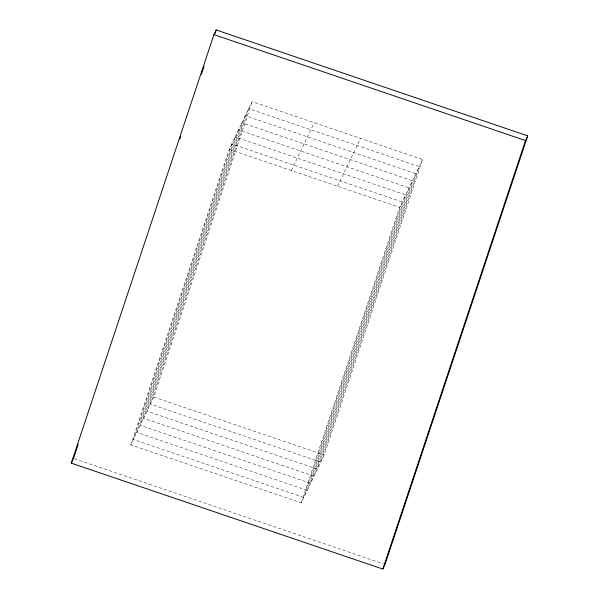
<?xml version="1.0" encoding="UTF-8"?>
<svg xmlns="http://www.w3.org/2000/svg" width="599" height="599" viewBox="0 0 599 599"><rect width="100%" height="100%" fill="white"/><g stroke="black" fill="none" stroke-linecap="round" stroke-linejoin="round"><path stroke-width="0.45" stroke-dasharray="3 2.25" d="M130.814 444.877L229.2 149.413L252.127 101.575L422.572 159.529L324.186 454.993L301.26 502.831L130.814 444.877L153.733 397.04L252.127 101.575M301.26 502.831L399.653 207.366L422.572 159.529M291.271 170.52L314.198 122.683M337.581 186.267L360.501 138.421M229.2 149.413L399.653 207.366M153.733 397.04L324.186 454.993M74.381 458.744L383.285 563.771M231.783 144.037L133.39 439.501L303.843 497.447L402.229 201.983L231.783 144.037M235.175 136.961L136.782 432.426L307.227 490.371L405.62 194.907L235.175 136.961M238.559 129.886L140.173 425.342L310.619 483.296L409.012 187.831L238.559 129.886M241.951 122.802L143.565 418.267L314.011 476.22L412.404 180.756L241.951 122.802M245.343 115.727L146.95 411.191L317.403 469.144L415.788 173.68L245.343 115.727M248.735 108.651L150.342 404.115L320.794 462.069L419.18 166.604L248.735 108.651"/><path stroke-width="0.9" d="M71.259 463.124L213.948 34.63L216.187 29.95L527.741 135.876L385.052 564.37L382.813 569.05L71.259 463.124L73.497 458.445M73.789 457.561L78.222 444.248M179.85 139.073L180.733 136.407M201.414 74.306L204.072 66.324M215.004 33.499L216.187 29.95M382.813 569.05L525.503 140.555L527.741 135.876M213.948 34.63L525.503 140.555"/></g></svg>
